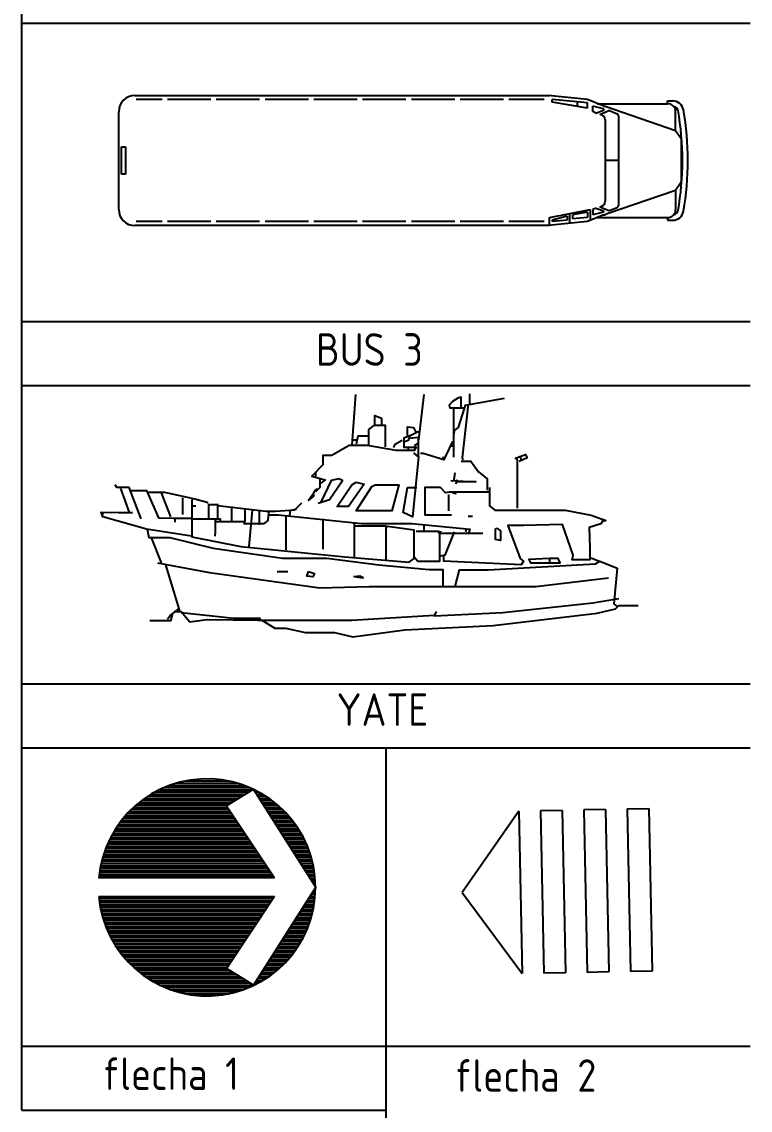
# Model space of a CAD drawing. Header units: millimetres. Extents: x 2198.5 to 2287.8, y 1208.8 to 1298.1.
# Drawn here: x 2218.62 to 2225.34, y 1277.81 to 1287.84 of the extents above; entities that cross this region are included whole.
import ezdxf

# ---------------------------------------------------------------- set-up
doc = ezdxf.new("R2010")
doc.units = ezdxf.units.MM
for name, color, linetype in [('2', 7, 'Continuous'), ('MURO', 144, 'Continuous'), ('REPORTIT', 7, 'Continuous'), ('Standard', 7, 'Continuous')]:
    doc.layers.add(name, color=color, linetype=linetype)
doc.styles.add('ARCHQUICK', font='ARCHQUIK.SHX')

# ---------------------------------------------------------------- blocks, each defined once
blk = doc.blocks.new('02pbus01')
for p, q in [((-408.01, 48.05), (-102.01, 48.05)), ((-388.01, 45.05), (-407.01, 45.05)), ((-352.01, 45.05), (-384.01, 45.05)), ((-316.01, 45.05), (-348.01, 45.05)), ((-280.01, 45.05), (-312.01, 45.05)), ((-244.01, 45.05), (-276.01, 45.05)), ((-208.01, 45.05), (-240.01, 45.05)), ((-172.01, 45.05), (-204.01, 45.05)), ((-136.01, 45.05), (-168.01, 45.05)), ((-106.01, 45.05), (-132.01, 45.05)), ((-74.01, 45.05), (-103.01, 48.05)), ((-100, 43.1), (-100, 45.1)), ((-74, 42.73), (-100, 45.1)), ((-74, 38.73), (-100, 43.1)), ((-81.37, 40.05), (-81.37, 43.27)), ((-61.9, 40.1), (-74.01, 45.05)), ((-74, 38.73), (-74, 42.73)), ((-66.56, 42), (-15, 42)), ((-15, 42), (-15, 44)), ((-15, 44), (-11.12, 44)), ((-420.01, -35.95), (-420.01, 36.05)), ((-70, 36.1), (-70, 40.1)), ((-62.36, 38.1), (-70, 40.1)), ((-68, 35.1), (-70, 36.1)), ((-68, 35.1), (-62.15, 37.14)), ((-65, 34), (-58.79, 36.66)), ((-9, 22), (-60.19, 39.61)), ((-57.21, 36.66), (-52.21, 34.52)), ((-51, -32.68), (-51, 32.68)), ((-9, 22), (-9, 36)), ((-61, 30), (-61, -30)), ((-5, 16), (-9, 22)), ((-418.01, 10.05), (-415.01, 10.05)), ((-418.01, -9.95), (-418.01, 10.05)), ((-415.01, 10.05), (-415.01, -9.95)), ((-5, 16), (-5, -16)), ((-51, 0), (-61, 0)), ((-415.01, -9.95), (-418.01, -9.95)), ((-5, -16), (-9, -22)), ((-9, -22), (-60.19, -39.61)), ((-9, -22), (-9, -36)), ((-102.01, -41.95), (-72.01, -35.95)), ((-87.01, -46.3), (-87.01, -38.95)), ((-74, -38), (-85, -40)), ((-85, -40), (-85, -43)), ((-61.9, -40), (-74.01, -44.95)), ((-74, -38), (-74, -42)), ((-72.01, -35.95), (-72.01, -43.95)), ((-68, -35), (-70, -36)), ((-70, -36), (-70, -40)), ((-62.36, -38), (-70, -40)), ((-68, -35), (-62.15, -37.04)), ((-65, -34), (-58.79, -36.66)), ((-57.21, -36.66), (-52.21, -34.52)), ((-102.01, -47.95), (-408.01, -47.95)), ((-388.01, -44.95), (-407.01, -44.95)), ((-352.01, -44.95), (-384.01, -44.95)), ((-316.01, -44.95), (-348.01, -44.95)), ((-280.01, -44.95), (-312.01, -44.95)), ((-244.01, -44.95), (-276.01, -44.95)), ((-208.01, -44.95), (-240.01, -44.95)), ((-172.01, -44.95), (-204.01, -44.95)), ((-136.01, -44.95), (-168.01, -44.95)), ((-106.01, -44.95), (-132.01, -44.95)), ((-74.01, -44.95), (-103.01, -47.95)), ((-102.01, -47.95), (-102.01, -41.95)), ((-89, -41), (-100, -44)), ((-89, -44), (-100, -45)), ((-100, -44), (-100, -45)), ((-89, -41), (-89, -44)), ((-74, -42), (-85, -43)), ((-66.79, -42), (-15, -42)), ((-15, -42), (-15, -44)), ((-15, -44), (-11.12, -44))]:
    blk.add_line(p, q)
for centre, radius, start, end in [((-408.01, 36.05), 12, 90, 180), ((-15, 36), 6, 0, 90), ((-11.12, 36), 8, 9.89468, 90), ((-65, 30), 4, 0, 90), ((-62.36, 37.5), 0.5, 293.96249, 90), ((-61.9, 36), 4, 64.65382, 90), ((-58, 34.82), 2, 66.80141, 113.19859), ((-53, 32.68), 2, 0, 66.80141), ((-11.12, 36), 4, 9.89468, 80.89521), ((-217.5, 0), 213.5, 350.00897, 9.99103), ((-217.5, 0), 217.5, 350.10532, 9.89468), ((-65, -30), 4, 270, 0), ((-408.01, -35.95), 12, 180, 270), ((-62.36, -37.5), 0.5, 270, 66.03751), ((-61.9, -36), 4, 270, 295.34618), ((-58, -34.82), 2, 246.80141, 293.19859), ((-53, -32.68), 2, 293.19859, 0), ((-15, -36), 6, 270, 0), ((-11.12, -36), 8, 270, 350.10532), ((-11.12, -36), 4, 279.10479, 350.10532)]:
    blk.add_arc(centre, radius, start, end)
blk = doc.blocks.new('BUS 3')
at = {"xscale": 0.01250000000004547, "yscale": 0.01250000000004547, "zscale": 0.01250000000004547}
blk.add_blockref('02pbus01', (209.186, 86.274), dxfattribs=at)
blk = doc.blocks.new('Y')
at = {"layer": 'Standard', "color": 7, "linetype": 'Continuous'}
for points in [[(655.5, 312.4), (655.5, 321.2)], [(549.9, 320.4), (546.7, 274)], [(613.1, 320.4), (608.3, 278.8), (607.5, 278)], [(647.5, 309.2), (647.5, 318), (644.3, 317.2), (639.5, 314), (636.3, 310.8), (637.1, 308.4), (649.9, 308.4)], [(640.3, 286.8), (645.1, 290), (650.7, 307.6), (651.5, 310.8), (687.5, 317.2)], [(653.9, 311.6), (648.3, 262), (649.1, 260.4)], [(567.9, 293.2), (567.9, 301.2), (573.9, 298.8), (573.9, 293.2)], [(640.3, 307.6), (640.3, 262.8)], [(562.3, 274), (562.3, 288.4), (567.5, 292.4), (577.5, 292.4), (577.5, 272.4)], [(597.9, 282.8), (597.9, 290.8), (603.5, 290), (605.9, 285.2), (601.1, 282.8), (594.7, 280.4), (594.7, 272), (605.9, 272), (604.3, 268.8), (587.5, 268.8), (561.1, 273.6), (544.3, 273.6), (528.3, 264.4), (519.9, 264.4), (519.9, 255.6), (509.9, 245.2), (521.9, 242), (517.9, 238.8)], [(561.1, 282), (552.3, 282), (550.7, 274.8)], [(600.3, 282.8), (598.7, 278), (593.9, 276.4)], [(600.3, 280.4), (607.9, 281.2), (607.9, 263.6), (608.3, 262.8)], [(605.9, 286), (609.1, 286)], [(641.1, 286.8), (640.3, 282.8)], [(546.7, 278.8), (550.7, 278.8)], [(593.1, 278), (585.9, 274), (585.1, 271.6)], [(598.7, 272.4), (598.7, 268.4)], [(608.3, 275.6), (604.3, 273.2)], [(639.5, 277.2), (633.1, 263.6), (631.5, 260.4), (612.3, 266), (609.9, 266)], [(637.1, 273.2), (640.3, 273.2)], [(603.5, 266.8), (608.3, 262.8), (602.7, 207.6), (597.9, 210), (593.9, 211.6), (597.9, 234.8), (606.7, 234.8)], [(633.1, 262.8), (629.9, 262)], [(697.1, 262), (699.1, 260.4), (699.1, 215.6)], [(698.7, 262), (706.7, 265.2), (708.3, 262), (701.1, 258.8)], [(701.9, 264.4), (702.7, 259.6)], [(647.5, 259.2), (656.3, 259.2), (663.5, 249.2), (671.5, 242.8), (671.5, 232.4)], [(513.1, 249.2), (513.1, 245.2)], [(517.1, 243.6), (517.1, 234.8), (513.1, 230.8)], [(515.5, 220.4), (525.9, 223.6), (537.9, 241.2), (534.7, 242.8), (527.5, 241.2), (517.9, 221.2)], [(637.9, 241.2), (661.1, 240), (643.5, 240)], [(641.1, 242), (641.9, 248.4)], [(643.5, 242), (642.7, 238)], [(352.3, 206), (341.1, 234.8), (329.9, 234.8), (328.3, 237.2)], [(333.1, 234), (341.1, 211.6)], [(342.7, 232), (357.1, 232), (368.3, 206.8), (381.9, 206.4), (398.7, 206.4)], [(514.7, 233.2), (512.3, 231.6), (510.7, 228.4), (506.7, 222.8), (511.5, 226.8), (511.5, 228.4)], [(550.7, 239.6), (557.9, 238), (543.5, 217.2), (533.1, 217.2), (546.7, 237.2), (550.7, 239.6)], [(568.3, 237.2), (589.9, 237.2), (583.5, 213.2), (550.7, 213.2), (565.1, 235.6), (568.3, 237.2)], [(673.1, 230.4), (636.3, 230.4), (633.1, 230), (628.3, 234.8), (613.9, 234.8), (613.9, 209.6), (638.7, 209.6)], [(673.5, 234.8), (673.5, 218), (678.7, 214), (743.5, 214), (767.5, 209.2), (781.1, 204.4), (778.7, 203.6)], [(357.9, 230.4), (373.9, 230.4), (401.9, 224.4), (413.1, 221.2), (413.9, 220.4)], [(370.7, 230), (379.5, 207.6)], [(390.3, 225.2), (390.3, 210)], [(399.1, 223.6), (399.1, 189.2), (444.3, 180.4), (540.3, 170.8), (599.5, 166), (604.3, 169.2), (604.3, 195.6), (579.5, 198.8), (578.7, 198)], [(635.9, 228.4), (635.9, 213.2)], [(639.5, 230), (642.7, 229.2), (642.7, 230)], [(398.7, 190), (357.1, 196.4), (317.1, 207.6), (315.5, 212), (331.5, 211.8), (344.3, 211.8)], [(317.1, 211.6), (316.3, 208.4)], [(398.7, 218), (402.7, 218)], [(414.7, 206), (414.7, 219.2), (423.5, 219.2)], [(447.9, 214.8), (447.9, 203.2), (421.9, 203.2)], [(500.3, 220.4), (493.9, 214), (476.3, 212.8), (467.5, 212.8), (422.7, 218), (422.7, 206.8)], [(435.5, 217.2), (435.5, 202.8)], [(469.9, 211.6), (469.1, 204.4), (465.1, 201.2), (446.7, 201.2)], [(454.7, 214), (451.5, 180.4)], [(461.1, 213.2), (461.1, 200.4)], [(489.9, 214), (489.1, 209.2)], [(495.5, 214.8), (492.3, 214)], [(383.5, 206), (383.5, 202.8)], [(398.7, 206), (425.1, 206), (425.1, 204.4)], [(420.7, 206), (420.7, 194), (420.3, 190)], [(470.7, 209.6), (478.7, 209.6), (555.5, 201.6), (601.9, 201.6), (655.5, 196.4), (654.7, 193.2)], [(485.9, 208.4), (485.9, 177.2)], [(519.9, 206), (519.9, 178)], [(548.7, 202.8), (548.7, 170.8)], [(778.7, 206), (776.3, 201.2), (765.5, 198), (766.1, 178.8), (766.1, 168), (749.9, 168), (750.7, 172.4), (741.1, 200.8), (705.1, 199.8), (690.7, 199.8), (701.9, 169.2), (705.1, 166.8), (702.7, 163.6), (631.5, 166.8), (631.5, 171.6)], [(653.9, 208.4), (657.9, 208.4)], [(357.9, 196.4), (359.5, 188.8), (378.7, 188.8), (418.7, 178.8), (482.7, 169.6), (523.5, 169.6), (571.5, 163.6), (617.9, 159.2), (630.7, 159.2), (630.7, 142.8)], [(549.1, 199.6), (577.9, 199.6), (577.9, 168.4)], [(604.3, 170.8), (607.5, 166.8), (627.9, 166.8), (627.9, 192.8), (667.5, 192.8)], [(605.9, 194.4), (625.9, 194.4), (629.1, 194)], [(613.1, 199.6), (613.1, 195.6)], [(625.9, 194.8), (627.5, 192.4)], [(641.1, 194), (632.3, 172.4), (628.3, 171.6)], [(652.3, 197.2), (651.5, 194)], [(680.3, 197.2), (683.9, 194.8), (683.9, 186), (679.1, 186.8), (679.1, 196.4), (680.3, 197.2)], [(361.1, 189.2), (370.7, 165.2)], [(367.5, 165.2), (415.5, 156.4), (517.1, 142.4), (562.7, 143.4), (716.3, 143.4), (783.5, 151.6)], [(374.7, 163.6), (387.5, 122), (387.5, 121.2)], [(641.9, 143.6), (645.9, 158.8), (672.3, 158.8), (771.5, 164.4), (775.5, 166.8), (791.5, 160.4), (788.3, 127.6), (791.5, 125.2)], [(729.1, 169.2), (709.9, 168.4), (711.5, 165.2), (738.7, 165.2), (737.1, 169.2), (729.1, 169.2)], [(729.1, 168.4), (729.1, 165.2)], [(767.5, 170), (774.7, 166.8)], [(477.9, 157.2), (487.5, 157.2)], [(506.7, 157.2), (512.3, 155.6), (510.7, 152.4), (505.1, 153.2), (506.7, 157.2)], [(549.9, 152.4), (557.1, 151.6), (553.9, 153.2), (548.3, 152.4)], [(624.3, 120.4), (622.7, 116.4), (685.9, 119.6), (769.1, 128.4), (793.1, 132.4)], [(387.5, 123.6), (379.5, 117.2), (377.1, 114), (376.3, 113.2)], [(382.7, 120.4), (389.1, 120.4), (397.1, 110.8), (413.1, 113.2), (459.5, 112.4), (546.7, 112.4), (622.7, 117.2)], [(463.5, 112.4), (475.5, 105.2), (485.9, 105.2), (503.5, 101.2), (530.7, 101.2), (547.5, 97.2), (595.5, 103.6), (677.1, 107.6), (773.1, 118.8), (789.9, 122.8), (793.1, 126), (806.7, 126), (810.7, 126)], [(381.1, 118.8), (379.5, 112), (360.3, 112)], [(389.1, 119.6), (437.9, 114.4), (461.9, 114.4), (461.9, 112.4)]]:
    blk.add_lwpolyline(points, dxfattribs=at)
blk = doc.blocks.new('*X542')
blk.add_line((1, 1.5), (1, 1.5003))
blk = doc.blocks.new('NORTH8')
for p, q in [((-3.5189, -0.5511), (-3.0891, -0.5511)), ((-3.4969, -0.5411), (-3.105, -0.5411)), ((-3.4715, -0.5311), (-3.1304, -0.5311)), ((-3.441, -0.5211), (-3.161, -0.5211)), ((-3.4005, -0.5111), (-3.2015, -0.5111)), ((-3.0859, -0.5491), (-3.2108, -0.6252)), ((-2.8, -1), (-3.0859, -0.5491)), ((-3.0847, -0.5511), (-3.083, -0.5511)), ((-3.601, -0.6011), (-3.1712, -0.6011)), ((-3.5871, -0.5911), (-3.1548, -0.5911)), ((-3.5723, -0.5811), (-3.1384, -0.5811)), ((-3.5561, -0.5711), (-3.122, -0.5711)), ((-3.5384, -0.5611), (-3.1056, -0.5611)), ((-3.0783, -0.5611), (-3.0635, -0.5611)), ((-3.072, -0.5711), (-3.0458, -0.5711)), ((-3.0657, -0.5811), (-3.0297, -0.5811)), ((-3.0593, -0.5911), (-3.0148, -0.5911)), ((-3.053, -0.6011), (-3.001, -0.6011)), ((-3.658, -0.6511), (-3.1935, -0.6511)), ((-3.6479, -0.6411), (-3.2002, -0.6411)), ((-3.6373, -0.6311), (-3.2069, -0.6311)), ((-3.6259, -0.6211), (-3.204, -0.6211)), ((-3.6138, -0.6111), (-3.1876, -0.6111)), ((-3.2108, -0.6252), (-2.9893, -0.9577)), ((-3.0466, -0.6111), (-2.9881, -0.6111)), ((-3.0403, -0.6211), (-2.976, -0.6211)), ((-3.034, -0.6311), (-2.9647, -0.6311)), ((-3.0276, -0.6411), (-2.954, -0.6411)), ((-3.0213, -0.6511), (-2.9439, -0.6511)), ((-3.701, -0.7011), (-3.1602, -0.7011)), ((-3.6933, -0.6911), (-3.1669, -0.6911)), ((-3.6851, -0.6811), (-3.1736, -0.6811)), ((-3.6766, -0.6711), (-3.1802, -0.6711)), ((-3.6676, -0.6611), (-3.1869, -0.6611)), ((-3.0149, -0.6611), (-2.9344, -0.6611)), ((-3.0086, -0.6711), (-2.9253, -0.6711)), ((-3.0022, -0.6811), (-2.9168, -0.6811)), ((-2.9959, -0.6911), (-2.9087, -0.6911)), ((-2.9896, -0.7011), (-2.901, -0.7011)), ((-3.734, -0.7511), (-3.1269, -0.7511)), ((-3.728, -0.7411), (-3.1336, -0.7411)), ((-3.7218, -0.7311), (-3.1403, -0.7311)), ((-3.7152, -0.7211), (-3.1469, -0.7211)), ((-3.7083, -0.7111), (-3.1536, -0.7111)), ((-2.9832, -0.7111), (-2.8936, -0.7111)), ((-2.9769, -0.7211), (-2.8867, -0.7211)), ((-2.9705, -0.7311), (-2.8801, -0.7311)), ((-2.9642, -0.7411), (-2.8739, -0.7411)), ((-2.9579, -0.7511), (-2.8679, -0.7511)), ((-3.7592, -0.8011), (-3.0936, -0.8011)), ((-3.7547, -0.7911), (-3.1003, -0.7911)), ((-3.75, -0.7811), (-3.107, -0.7811)), ((-3.7449, -0.7711), (-3.1136, -0.7711)), ((-3.7396, -0.7611), (-3.1203, -0.7611)), ((-2.9515, -0.7611), (-2.8623, -0.7611)), ((-2.9452, -0.7711), (-2.857, -0.7711)), ((-2.9388, -0.7811), (-2.852, -0.7811)), ((-2.9325, -0.7911), (-2.8472, -0.7911)), ((-2.9262, -0.8011), (-2.8427, -0.8011)), ((-3.7779, -0.8511), (-3.0603, -0.8511)), ((-3.7747, -0.8411), (-3.067, -0.8411)), ((-3.7712, -0.8311), (-3.0736, -0.8311)), ((-3.7674, -0.8211), (-3.0803, -0.8211)), ((-3.7635, -0.8111), (-3.087, -0.8111)), ((-2.9198, -0.8111), (-2.8385, -0.8111)), ((-2.9135, -0.8211), (-2.8345, -0.8211)), ((-2.9071, -0.8311), (-2.8307, -0.8311)), ((-2.9008, -0.8411), (-2.8272, -0.8411)), ((-2.8944, -0.8511), (-2.824, -0.8511)), ((-3.7909, -0.9011), (-3.027, -0.9011)), ((-3.7887, -0.8911), (-3.0337, -0.8911)), ((-3.7863, -0.8811), (-3.0403, -0.8811)), ((-3.7838, -0.8711), (-3.047, -0.8711)), ((-3.781, -0.8611), (-3.0537, -0.8611)), ((-2.8881, -0.8611), (-2.821, -0.8611)), ((-2.8818, -0.8711), (-2.8182, -0.8711)), ((-2.8754, -0.8811), (-2.8156, -0.8811)), ((-2.8691, -0.8911), (-2.8132, -0.8911)), ((-2.8627, -0.9011), (-2.8111, -0.9011)), ((-3.7985, -0.9511), (-2.9937, -0.9511)), ((-3.7973, -0.9411), (-3.0004, -0.9411)), ((-3.796, -0.9311), (-3.007, -0.9311)), ((-3.7945, -0.9211), (-3.0137, -0.9211)), ((-3.7928, -0.9111), (-3.0204, -0.9111)), ((-2.8564, -0.9111), (-2.8091, -0.9111)), ((-2.8501, -0.9211), (-2.8074, -0.9211)), ((-2.8437, -0.9311), (-2.8059, -0.9311)), ((-2.8374, -0.9411), (-2.8046, -0.9411)), ((-2.831, -0.9511), (-2.8035, -0.9511)), ((-2.9893, -0.9577), (-3.7989, -0.9578)), ((-2.8, -1), (-3.0859, -1.4509)), ((-2.8247, -0.9611), (-2.8026, -0.9611)), ((-2.8184, -0.9711), (-2.8019, -0.9711)), ((-2.812, -0.9811), (-2.8014, -0.9811)), ((-2.8057, -0.9911), (-2.8011, -0.9911)), ((-2.801, -1.0011), (-2.8007, -1.0011)), ((-2.9893, -1.0451), (-3.7987, -1.0451)), ((-3.7985, -1.0511), (-2.9951, -1.0511)), ((-3.2108, -1.3748), (-2.9893, -1.0423)), ((-2.8324, -1.0511), (-2.8035, -1.0511)), ((-2.826, -1.0411), (-2.8026, -1.0411)), ((-2.8197, -1.0311), (-2.8019, -1.0311)), ((-2.8134, -1.0211), (-2.8014, -1.0211)), ((-2.807, -1.0111), (-2.8011, -1.0111)), ((-3.7973, -1.0611), (-3.0018, -1.0611)), ((-3.796, -1.0711), (-3.0084, -1.0711)), ((-3.7945, -1.0811), (-3.0151, -1.0811)), ((-3.7928, -1.0911), (-3.0218, -1.0911)), ((-3.7909, -1.1011), (-3.0284, -1.1011)), ((-2.8641, -1.1011), (-2.8111, -1.1011)), ((-2.8577, -1.0911), (-2.8091, -1.0911)), ((-2.8514, -1.0811), (-2.8074, -1.0811)), ((-2.8451, -1.0711), (-2.8059, -1.0711)), ((-2.8387, -1.0611), (-2.8046, -1.0611)), ((-3.7887, -1.1111), (-3.0351, -1.1111)), ((-3.7863, -1.1211), (-3.0417, -1.1211)), ((-3.7838, -1.1311), (-3.0484, -1.1311)), ((-3.781, -1.1411), (-3.0551, -1.1411)), ((-3.7779, -1.1511), (-3.0617, -1.1511)), ((-2.8958, -1.1511), (-2.824, -1.1511)), ((-2.8894, -1.1411), (-2.821, -1.1411)), ((-2.8831, -1.1311), (-2.8182, -1.1311)), ((-2.8768, -1.1211), (-2.8156, -1.1211)), ((-2.8704, -1.1111), (-2.8132, -1.1111)), ((-3.7747, -1.1611), (-3.0684, -1.1611)), ((-3.7712, -1.1711), (-3.0751, -1.1711)), ((-3.7674, -1.1811), (-3.0817, -1.1811)), ((-3.7635, -1.1911), (-3.0884, -1.1911)), ((-3.7592, -1.2011), (-3.095, -1.2011)), ((-2.9275, -1.2011), (-2.8427, -1.2011)), ((-2.9212, -1.1911), (-2.8385, -1.1911)), ((-2.9148, -1.1811), (-2.8345, -1.1811)), ((-2.9085, -1.1711), (-2.8307, -1.1711)), ((-2.9021, -1.1611), (-2.8272, -1.1611)), ((-3.7547, -1.2111), (-3.1017, -1.2111)), ((-3.75, -1.2211), (-3.1084, -1.2211)), ((-3.7449, -1.2311), (-3.115, -1.2311)), ((-3.7396, -1.2411), (-3.1217, -1.2411)), ((-3.734, -1.2511), (-3.1283, -1.2511)), ((-2.9592, -1.2511), (-2.8679, -1.2511)), ((-2.9529, -1.2411), (-2.8623, -1.2411)), ((-2.9465, -1.2311), (-2.857, -1.2311)), ((-2.9402, -1.2211), (-2.852, -1.2211)), ((-2.9338, -1.2111), (-2.8472, -1.2111)), ((-3.728, -1.2611), (-3.135, -1.2611)), ((-3.7218, -1.2711), (-3.1417, -1.2711)), ((-3.7152, -1.2811), (-3.1483, -1.2811)), ((-3.7083, -1.2911), (-3.155, -1.2911)), ((-3.701, -1.3011), (-3.1616, -1.3011)), ((-2.9909, -1.3011), (-2.901, -1.3011)), ((-2.9846, -1.2911), (-2.8936, -1.2911)), ((-2.9782, -1.2811), (-2.8867, -1.2811)), ((-2.9719, -1.2711), (-2.8801, -1.2711)), ((-2.9655, -1.2611), (-2.8739, -1.2611)), ((-3.6933, -1.3111), (-3.1683, -1.3111)), ((-3.6851, -1.3211), (-3.175, -1.3211)), ((-3.6766, -1.3311), (-3.1816, -1.3311)), ((-3.6676, -1.3411), (-3.1883, -1.3411)), ((-3.658, -1.3511), (-3.1949, -1.3511)), ((-3.0226, -1.3511), (-2.9439, -1.3511)), ((-3.0163, -1.3411), (-2.9344, -1.3411)), ((-3.0099, -1.3311), (-2.9253, -1.3311)), ((-3.0036, -1.3211), (-2.9168, -1.3211)), ((-2.9972, -1.3111), (-2.9087, -1.3111)), ((-3.6479, -1.3611), (-3.2016, -1.3611)), ((-3.6373, -1.3711), (-3.2083, -1.3711)), ((-3.6259, -1.3811), (-3.2005, -1.3811)), ((-3.6138, -1.3911), (-3.1841, -1.3911)), ((-3.601, -1.4011), (-3.1677, -1.4011)), ((-3.0859, -1.4509), (-3.2108, -1.3748)), ((-3.0543, -1.4011), (-3.001, -1.4011)), ((-3.048, -1.3911), (-2.9881, -1.3911)), ((-3.0416, -1.3811), (-2.976, -1.3811)), ((-3.0353, -1.3711), (-2.9647, -1.3711)), ((-3.029, -1.3611), (-2.954, -1.3611)), ((-3.5871, -1.4111), (-3.1513, -1.4111)), ((-3.5723, -1.4211), (-3.1349, -1.4211)), ((-3.5561, -1.4311), (-3.1185, -1.4311)), ((-3.5384, -1.4411), (-3.1021, -1.4411)), ((-3.5189, -1.4511), (-3.083, -1.4511)), ((-3.0797, -1.4411), (-3.0635, -1.4411)), ((-3.0733, -1.4311), (-3.0458, -1.4311)), ((-3.067, -1.4211), (-3.0297, -1.4211)), ((-3.0607, -1.4111), (-3.0148, -1.4111)), ((-3.4969, -1.4611), (-3.105, -1.4611)), ((-3.4715, -1.4711), (-3.1304, -1.4711)), ((-3.441, -1.4811), (-3.161, -1.4811)), ((-3.4005, -1.4911), (-3.2015, -1.4911))]:
    blk.add_line(p, q)
blk.add_arc((-3.301, -1.0011), 0.5, 184.9327, 175.1566)
at = {"rotation": 270}
blk.add_blockref('*X542', (-4.301, -0.0011), dxfattribs=at)
blk = doc.blocks.new('flecha 2')
at = {"layer": 'REPORTIT', "color": 3, "xscale": 3.002732328891085, "yscale": 3.002732328891085, "zscale": 3.002732328891085}
blk.add_blockref('NORTH8', (199.998, 81.132), dxfattribs=at)
blk = doc.blocks.new('flecha 5')
at = {"layer": 'MURO'}
for p, q in [((194.4095, 75.0573), (194.0353, 74.7797)), ((194.7836, 74.7959), (194.4095, 75.0573)), ((194.7836, 74.7959), (194.0353, 74.7797)), ((194.7858, 74.6959), (194.0373, 74.6797)), ((194.0392, 74.5797), (194.0373, 74.6797)), ((194.7877, 74.5959), (194.7858, 74.6959)), ((194.7879, 74.5959), (194.0392, 74.5797)), ((194.7901, 74.4959), (194.0411, 74.4797)), ((194.043, 74.3797), (194.0411, 74.4797)), ((194.7917, 74.3959), (194.7898, 74.4959)), ((194.7923, 74.396), (194.043, 74.3797)), ((194.7944, 74.296), (194.0449, 74.2797)), ((194.0468, 74.1798), (194.0449, 74.2797)), ((194.7955, 74.196), (194.7936, 74.296)), ((194.7966, 74.196), (194.0468, 74.1798))]:
    blk.add_line(p, q, dxfattribs=at)

msp = doc.modelspace()

# ---------------------------------------------------------------- linework, layer by layer
at = {"layer": '2', "color": 4}
for p, q in [((2218.623, 1277.805), (2218.623, 1297.853)), ((2218.623, 1287.829), (2221.983, 1287.829)), ((2221.983, 1287.829), (2225.343, 1287.829)), ((2218.623, 1285.077), (2221.983, 1285.077)), ((2221.983, 1285.077), (2225.343, 1285.077)), ((2218.623, 1284.488), (2221.983, 1284.488)), ((2221.983, 1284.488), (2225.343, 1284.488)), ((2218.623, 1281.736), (2221.983, 1281.736)), ((2221.983, 1281.736), (2225.343, 1281.736)), ((2218.623, 1281.147), (2221.983, 1281.147)), ((2221.983, 1267.781), (2221.983, 1281.147)), ((2221.983, 1281.147), (2225.343, 1281.147)), ((2218.623, 1278.395), (2221.983, 1278.395)), ((2221.983, 1278.395), (2225.343, 1278.395)), ((2218.623, 1277.805), (2221.983, 1277.805))]:
    msp.add_line(p, q, dxfattribs=at)

# ---------------------------------------------------------------- block references
msp.add_blockref('BUS 3', (2015.581, 1200.287))
for name, p, xscale, yscale, zscale in [('Y', (2216.201, 1281.199), 0.01000000000000512, 0.01000000000000512, 0.01000000000000512), ('flecha 2', (2093.607, 1227.776), 0.6666666666666714, 0.6666666666666714, 0.6666666666666714)]:
    msp.add_blockref(name, p, dxfattribs=dict(xscale=xscale, yscale=yscale, zscale=zscale))
at = {"xscale": 2, "yscale": 2, "zscale": 2, "rotation": 90}
msp.add_blockref('flecha 5', (2372.799, 890.994), dxfattribs=at)

# ---------------------------------------------------------------- texts
at = {"layer": '2', "style": 'ARCHQUICK'}
for s, p in [('BUS 3', (2221.338, 1284.669)), ('YATE', (2221.527, 1281.349)), ('flecha 1', (2219.366, 1277.992)), ('flecha 2', (2222.615, 1277.975))]:
    msp.add_text(s, height=0.3, dxfattribs=at).set_placement(p)

doc.saveas('drawing.dxf')
